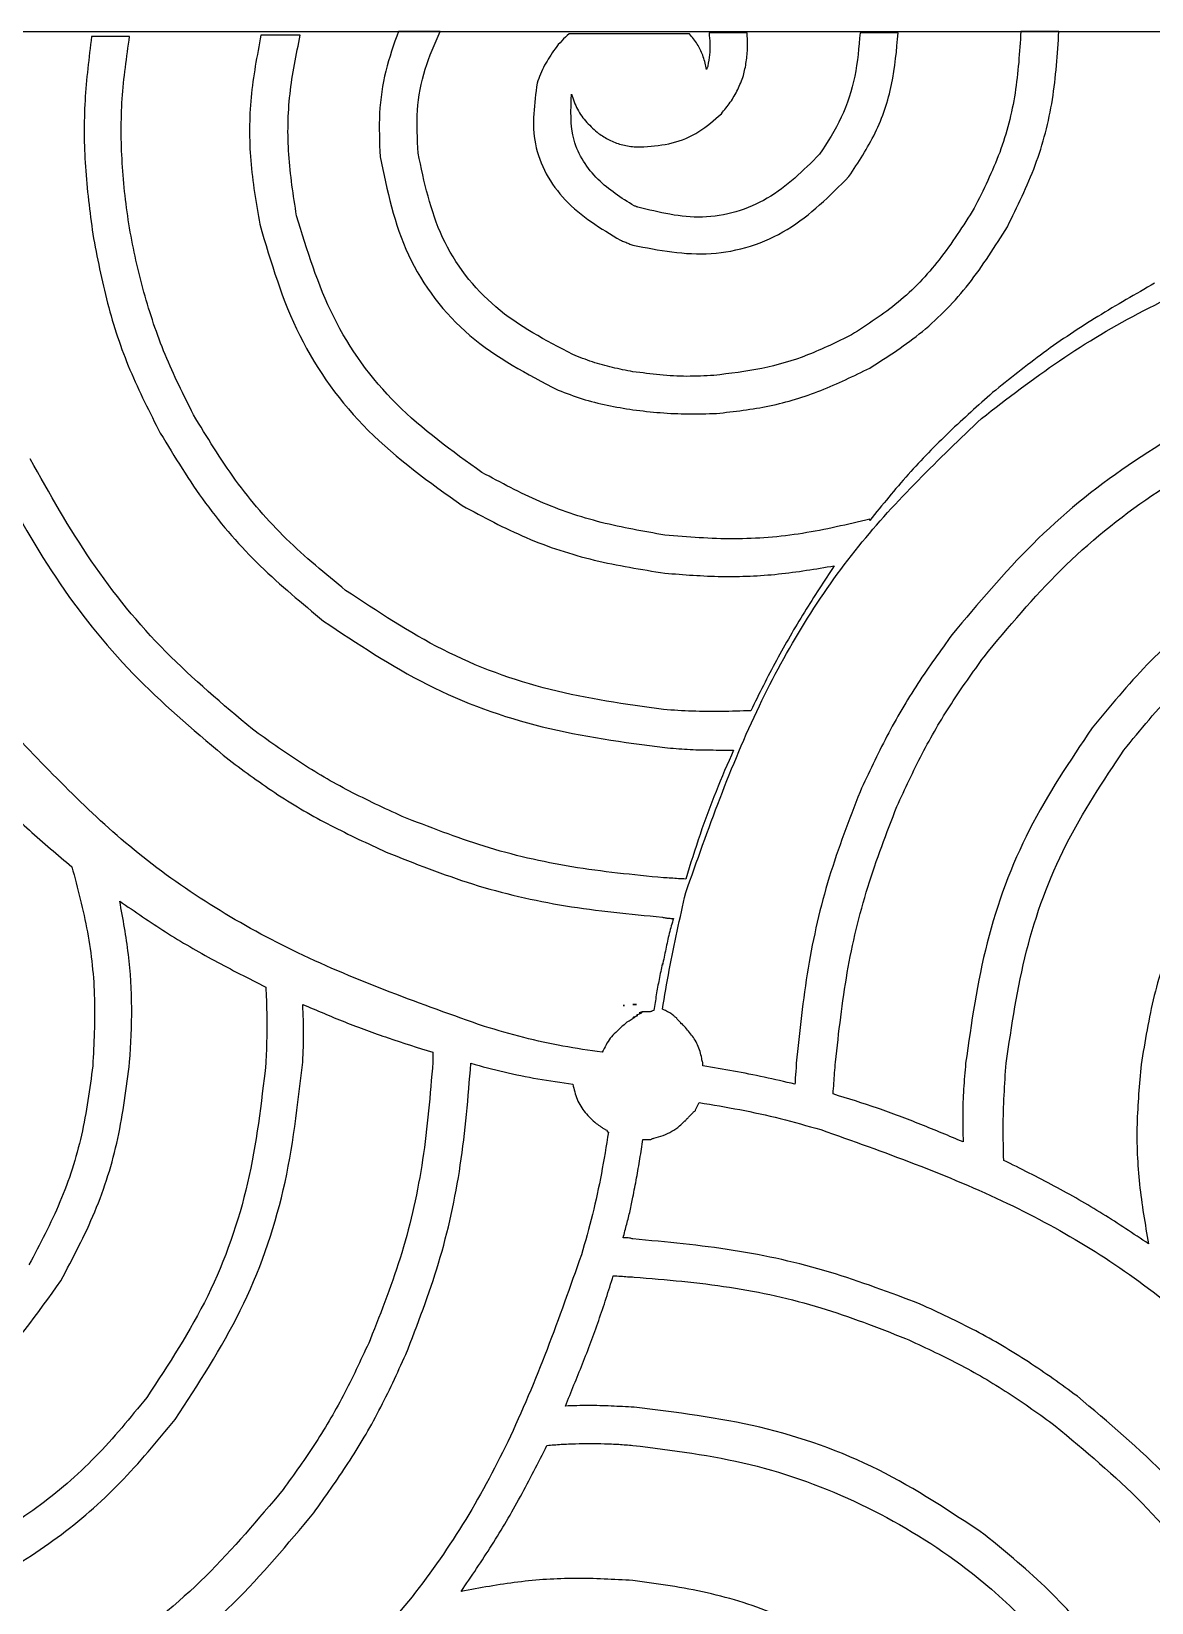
# Model space of a CAD drawing. Extents: x 0 to 371, y 0 to 260.
# Drawn here: x 301.25 to 325.4, y 226.11 to 259.95 of the extents above; entities that cross this region are included whole.
import ezdxf

# ---------------------------------------------------------------- set-up
doc = ezdxf.new("R2010")
doc.units = 0
doc.layers.add('Layer_1', color=7, linetype='CONTINUOUS')

msp = doc.modelspace()

# ---------------------------------------------------------------- linework, layer by layer
at = {"layer": 'Layer_1', "color": 7}
for points in [[(0.02646, 259.95312), (370.443122, 259.95312), (370.443122, 0.661457), (0.02646, 0.661457)], [(307.101659, 238.99802)], [(314.007708, 238.971665), (314.03406, 238.971665), (314.007708, 238.971665)], [(314.219057, 238.99802), (314.298644, 238.99802), (314.219057, 238.99802)], [(314.242314, 238.709666)], [(314.391671, 238.825421)], [(310.726769, 237.72833)], [(313.795829, 233.150832)], [(313.293015, 229.539166)]]:
    msp.add_lwpolyline(points, close=True, dxfattribs=at)
for points in [[(310.06531, 259.95333), (309.165621, 259.95333), (309.165621, 259.95333)], [(315.462916, 259.873748), (315.436034, 259.900103), (314.272291, 259.900103), (312.843435, 259.900103)], [(316.679894, 259.926458), (315.859791, 259.926458), (315.859791, 259.926458)], [(319.933951, 259.926458), (319.113848, 259.926458)], [(323.400416, 259.95333), (322.579784, 259.95333)], [(303.37114, 259.847393), (302.551038, 259.847393)], [(307.048954, 259.873748), (306.202499, 259.873748)], [(314.245409, 257.466143), (314.457288, 257.466143)], [(319.325727, 249.422707), (319.325727, 249.449062)], [(314.854163, 239.844997), (314.854163, 239.871352)], [(314.298644, 238.759792), (314.324996, 238.759792)], [(314.351349, 238.813019), (314.377701, 238.813019), (314.377701, 238.813019)], [(314.377701, 238.813019), (314.404583, 238.813019)], [(314.589579, 238.839374), (314.563227, 238.839374), (314.536874, 238.839374), (314.48364, 238.839374), (314.457288, 238.839374)], [(315.251038, 238.601145), (315.171451, 238.680727)], [(313.980826, 238.52208), (313.848534, 238.389789)], [(309.906666, 237.966042), (309.906666, 237.754685)], [(315.727499, 237.675104), (315.727499, 237.72833)], [(315.436034, 236.590415), (315.515621, 236.669997)], [(315.568326, 236.722707), (315.647913, 236.881354), (315.647913, 236.881354)], [(315.224685, 236.378542), (315.251038, 236.405414), (315.330624, 236.484479)], [(314.430935, 236.087604), (314.589579, 236.087604)]]:
    msp.add_lwpolyline(points, dxfattribs=at)
for points, knots in [([(309.165621, 259.95333), (309.064818, 259.67185), (308.860979, 259.102656), (308.73146, 258.186808), (308.756204, 257.567965), (308.768746, 257.25427)], [0, 0, 0, 0, 0.895389, 1.810613, 2.751475, 2.751475, 2.751475, 2.751475]), ([(309.588849, 257.333852), (309.572658, 257.640846), (309.54063, 258.248119), (309.706894, 259.143103), (309.946915, 259.685688), (310.06531, 259.95333)], [0, 0, 0, 0, 0.920263, 1.820399, 2.696632, 2.696632, 2.696632, 2.696632]), ([(312.843435, 259.900103), (312.790087, 259.851893), (312.681162, 259.753456), (312.538335, 259.584807), (312.459304, 259.459353), (312.420208, 259.397292)], [0, 0, 0, 0, 0.215587, 0.440186, 0.660069, 0.660069, 0.660069, 0.660069]), ([(315.859791, 259.926458), (315.866769, 259.847201), (315.880709, 259.688858), (315.875355, 259.44873), (315.847111, 259.291399), (315.832909, 259.21229)], [0, 0, 0, 0, 0.238646, 0.476776, 0.717609, 0.717609, 0.717609, 0.717609]), ([(316.600307, 259.000417), (316.6233, 259.099607), (316.669782, 259.300124), (316.695661, 259.61165), (316.685177, 259.820982), (316.679894, 259.926458)], [0, 0, 0, 0, 0.305202, 0.616976, 0.933617, 0.933617, 0.933617, 0.933617]), ([(319.113848, 259.926458), (319.087703, 259.612144), (319.035782, 258.987968), (318.745654, 258.0874), (318.408778, 257.566742), (318.241041, 257.307497)], [0, 0, 0, 0, 0.944667, 1.875948, 2.799505, 2.799505, 2.799505, 2.799505]), ([(318.875618, 256.83104), (319.076805, 257.136145), (319.480892, 257.748951), (319.841129, 258.811792), (319.902826, 259.552686), (319.933951, 259.926458)], [0, 0, 0, 0, 1.093508, 2.196321, 3.319114, 3.319114, 3.319114, 3.319114]), ([(322.579784, 259.95333), (322.551907, 259.508812), (322.496497, 258.625286), (322.166346, 257.328709), (321.772212, 256.539003), (321.574685, 256.143227)], [0, 0, 0, 0, 1.334722, 2.652903, 3.977261, 3.977261, 3.977261, 3.977261]), ([(322.288848, 255.746352), (322.504193, 256.181958), (322.93586, 257.055149), (323.306008, 258.484794), (323.368862, 259.462494), (323.400416, 259.95333)], [0, 0, 0, 0, 1.455243, 2.917092, 4.390865, 4.390865, 4.390865, 4.390865]), ([(302.551038, 259.847393), (302.4946, 259.387959), (302.380099, 258.455868), (302.388456, 257.025423), (302.513945, 256.070503), (302.57739, 255.587705)], [0, 0, 0, 0, 1.387802, 2.815538, 4.275561, 4.275561, 4.275561, 4.275561]), ([(304.747291, 251.69802), (304.533571, 252.125354), (304.108157, 252.975971), (303.658321, 254.330246), (303.346155, 255.712485), (303.188678, 257.108566), (303.177632, 258.495177), (303.307046, 259.39951), (303.37114, 259.847393)], [0, 0, 0, 0, 1.431813, 2.850058, 4.268055, 5.676356, 7.058019, 8.413754, 8.413754, 8.413754, 8.413754]), ([(306.202499, 259.873748), (306.11764, 259.429317), (305.947498, 258.538239), (305.94445, 257.159893), (306.098093, 256.255435), (306.175618, 255.799062)], [0, 0, 0, 0, 1.355424, 2.717607, 4.104988, 4.104988, 4.104988, 4.104988]), ([(306.969368, 255.98458), (306.900591, 256.423189), (306.764485, 257.291177), (306.78816, 258.606992), (306.962392, 259.453289), (307.048954, 259.873748)], [0, 0, 0, 0, 1.330511, 2.63302, 3.919077, 3.919077, 3.919077, 3.919077]), ([(315.806557, 259.132708), (315.78593, 259.225083), (315.745688, 259.405305), (315.631161, 259.659192), (315.519229, 259.801934), (315.462916, 259.873748)], [0, 0, 0, 0, 0.283586, 0.553273, 0.826327, 0.826327, 0.826327, 0.826327]), ([(312.420208, 259.397292), (312.384618, 259.340057), (312.311688, 259.222774), (312.221143, 259.037269), (312.177143, 258.905978), (312.155624, 258.84177)], [0, 0, 0, 0, 0.202151, 0.414237, 0.617239, 0.617239, 0.617239, 0.617239]), ([(315.832909, 259.21229), (315.831171, 259.203257), (315.827563, 259.184512), (315.811903, 259.160486), (315.808295, 259.141742), (315.806557, 259.132708)], [0, 0, 0, 0, 0.027378, 0.056811, 0.084189, 0.084189, 0.084189, 0.084189]), ([(316.124374, 258.180312), (316.191285, 258.26125), (316.325019, 258.423019), (316.486744, 258.6992), (316.562029, 258.898887), (316.600307, 259.000417)], [0, 0, 0, 0, 0.314751, 0.629087, 0.954224, 0.954224, 0.954224, 0.954224]), ([(312.155624, 258.84177), (312.094336, 258.398627), (311.969484, 257.495897), (312.707381, 256.199624), (313.527489, 255.710219), (313.954474, 255.455413)], [0, 0, 0, 0, 1.313624, 2.675997, 4.15572, 4.15572, 4.15572, 4.15572]), ([(314.245409, 256.195937), (313.971357, 256.367169), (313.417458, 256.713254), (312.847059, 257.591135), (312.879726, 258.264973), (312.89614, 258.603542)], [0, 0, 0, 0, 0.966041, 1.952506, 2.948682, 2.948682, 2.948682, 2.948682]), ([(312.89614, 258.603542), (312.932972, 258.492406), (313.006674, 258.27002), (313.218324, 257.986395), (313.392177, 257.833189), (313.478541, 257.757082)], [0, 0, 0, 0, 0.349372, 0.699101, 1.044335, 1.044335, 1.044335, 1.044335]), ([(314.457288, 257.466143), (314.662097, 257.483955), (315.074566, 257.519826), (315.657975, 257.766969), (315.969218, 258.042806), (316.124374, 258.180312)], [0, 0, 0, 0, 0.614531, 1.237619, 1.856988, 1.856988, 1.856988, 1.856988]), ([(313.478541, 257.757082), (313.552995, 257.70754), (313.704147, 257.606964), (313.965317, 257.507076), (314.150942, 257.479949), (314.245409, 257.466143)], [0, 0, 0, 0, 0.26779, 0.543657, 0.829542, 0.829542, 0.829542, 0.829542]), ([(308.768746, 257.25427), (308.920034, 256.529719), (309.221156, 255.087581), (310.624968, 253.262088), (311.939554, 252.575065), (312.605204, 252.227187)], [0, 0, 0, 0, 2.201612, 4.382062, 6.618671, 6.618671, 6.618671, 6.618671]), ([(312.922493, 252.994582), (312.341643, 253.296452), (311.1993, 253.890132), (309.980966, 255.467336), (309.719782, 256.710598), (309.588849, 257.333852)], [0, 0, 0, 0, 1.9493, 3.833639, 5.727839, 5.727839, 5.727839, 5.727839]), ([(318.241041, 257.307497), (317.890103, 256.958148), (317.192272, 256.263477), (315.724459, 255.822561), (314.786332, 256.055186), (314.324996, 256.169582)], [0, 0, 0, 0, 1.472461, 2.927952, 4.336262, 4.336262, 4.336262, 4.336262]), ([(314.219057, 255.349477), (314.779121, 255.241424), (315.908953, 255.023447), (317.639383, 255.579392), (318.46106, 256.411314), (318.875618, 256.83104)], [0, 0, 0, 0, 1.693138, 3.415614, 5.169561, 5.169561, 5.169561, 5.169561]), ([(314.324996, 256.169582), (314.315962, 256.171321), (314.297216, 256.174929), (314.273189, 256.19059), (314.254443, 256.194198), (314.245409, 256.195937)], [0, 0, 0, 0, 0.027379, 0.056815, 0.084195, 0.084195, 0.084195, 0.084195]), ([(310.964999, 250.454685), (310.322596, 250.913762), (309.05059, 251.822769), (307.649743, 253.756707), (307.196503, 255.24083), (306.969368, 255.98458)], [0, 0, 0, 0, 2.359224, 4.671442, 6.99421, 6.99421, 6.99421, 6.99421]), ([(321.574685, 256.143227), (321.334449, 255.766101), (320.865514, 255.02996), (319.976972, 254.089124), (319.273342, 253.638454), (318.928852, 253.417812)], [0, 0, 0, 0, 1.340314, 2.616258, 3.840153, 3.840153, 3.840153, 3.840153]), ([(302.57739, 255.587705), (302.672503, 255.089302), (302.862264, 254.094922), (303.344271, 252.650205), (303.80322, 251.750706), (304.032599, 251.301145)], [0, 0, 0, 0, 1.521336, 3.035266, 4.547924, 4.547924, 4.547924, 4.547924]), ([(306.175618, 255.799062), (306.417687, 254.981944), (306.900026, 253.35378), (308.440042, 251.237105), (309.834755, 250.243373), (310.541243, 249.74)], [0, 0, 0, 0, 2.544261, 5.069616, 7.661989, 7.661989, 7.661989, 7.661989]), ([(319.325727, 252.703644), (319.714071, 252.952433), (320.504595, 253.458876), (321.508529, 254.502109), (322.025445, 255.326347), (322.288848, 255.746352)], [0, 0, 0, 0, 1.380368, 2.809915, 4.295235, 4.295235, 4.295235, 4.295235]), ([(313.954474, 255.455413), (313.983346, 255.444612), (314.043485, 255.422112), (314.130046, 255.382778), (314.190185, 255.360279), (314.219057, 255.349477)], [0, 0, 0, 0, 0.092457, 0.192584, 0.28504, 0.28504, 0.28504, 0.28504]), ([(321.733329, 251.618955), (322.28609, 252.044512), (323.396011, 252.899012), (325.216962, 253.979664), (326.508082, 254.556579), (327.157288, 254.846665)], [0, 0, 0, 0, 2.091606, 4.199858, 6.332059, 6.332059, 6.332059, 6.332059]), ([(325.463848, 254.529372), (325.053642, 254.294984), (324.236288, 253.827956), (323.061121, 253.052077), (322.333671, 252.466144), (321.97156, 252.174477)], [0, 0, 0, 0, 1.417278, 2.823986, 4.218266, 4.218266, 4.218266, 4.218266]), ([(318.928852, 253.417812), (318.617847, 253.264665), (317.999092, 252.959976), (316.997998, 252.664444), (316.311208, 252.585014), (315.965201, 252.544997)], [0, 0, 0, 0, 1.038858, 2.066845, 3.110595, 3.110595, 3.110595, 3.110595]), ([(314.219057, 252.624062), (314.071355, 252.65225), (313.777433, 252.708345), (313.341649, 252.82627), (313.062955, 252.938179), (312.922493, 252.994582)], [0, 0, 0, 0, 0.451086, 0.897645, 1.351408, 1.351408, 1.351408, 1.351408]), ([(315.965201, 252.544997), (315.771202, 252.534193), (315.383039, 252.512575), (314.799338, 252.550802), (314.412819, 252.599599), (314.219057, 252.624062)], [0, 0, 0, 0, 0.582422, 1.165344, 1.751305, 1.751305, 1.751305, 1.751305]), ([(316.018435, 251.724375), (316.402302, 251.768131), (317.16847, 251.855465), (318.283942, 252.192875), (318.977489, 252.532909), (319.325727, 252.703644)], [0, 0, 0, 0, 1.157468, 2.310219, 3.472746, 3.472746, 3.472746, 3.472746]), ([(312.605204, 252.227187), (312.776853, 252.161693), (313.122844, 252.029676), (313.664963, 251.89397), (314.03405, 251.834011), (314.219057, 251.803957)], [0, 0, 0, 0, 0.550775, 1.1102, 1.672438, 1.672438, 1.672438, 1.672438]), ([(321.97156, 252.174477), (321.657263, 251.895231), (321.025871, 251.334254), (320.133872, 250.421194), (319.596329, 249.757043), (319.325727, 249.422707)], [0, 0, 0, 0, 1.261157, 2.533544, 3.823379, 3.823379, 3.823379, 3.823379]), ([(314.219057, 251.803957), (314.415494, 251.780978), (314.811402, 251.734667), (315.41263, 251.708593), (315.81591, 251.719099), (316.018435, 251.724375)], [0, 0, 0, 0, 0.593205, 1.195574, 1.803254, 1.803254, 1.803254, 1.803254]), ([(327.209993, 251.988958), (326.422451, 251.549979), (324.859146, 250.678585), (322.787313, 248.980351), (321.657707, 247.630463), (321.098223, 246.961875)], [0, 0, 0, 0, 2.70185, 5.363292, 7.975068, 7.975068, 7.975068, 7.975068]), ([(308.027701, 247.914788), (307.58998, 248.27266), (306.720969, 248.983146), (305.616212, 250.264117), (305.037424, 251.219239), (304.747291, 251.69802)], [0, 0, 0, 0, 1.694145, 3.363397, 5.0412, 5.0412, 5.0412, 5.0412]), ([(315.356977, 241.405625), (315.839015, 242.766165), (316.772167, 245.399961), (318.907623, 248.91915), (320.809875, 250.736646), (321.733329, 251.618955)], [0, 0, 0, 0, 4.325923, 8.374321, 12.193813, 12.193813, 12.193813, 12.193813]), ([(304.032599, 251.301145), (304.343937, 250.788587), (304.9655, 249.765305), (306.15905, 248.403072), (307.085739, 247.638055), (307.551769, 247.25333)], [0, 0, 0, 0, 1.796895, 3.587358, 5.398688, 5.398688, 5.398688, 5.398688]), ([(321.786034, 246.485935), (322.318542, 247.126099), (323.392392, 248.417049), (325.374129, 250.024816), (326.859548, 250.856411), (327.606868, 251.27479)], [0, 0, 0, 0, 2.494016, 5.029417, 7.596492, 7.596492, 7.596492, 7.596492]), ([(306.016974, 244.92479), (305.377485, 245.461915), (304.09109, 246.542394), (302.47757, 248.517818), (301.646301, 249.999997), (301.228121, 250.745623)], [0, 0, 0, 0, 2.501839, 5.032693, 7.594724, 7.594724, 7.594724, 7.594724]), ([(314.906868, 249.105413), (314.448097, 249.185041), (313.528641, 249.344627), (312.195879, 249.79132), (311.37453, 250.233974), (310.964999, 250.454685)], [0, 0, 0, 0, 1.395895, 2.797616, 4.191557, 4.191557, 4.191557, 4.191557]), ([(300.487076, 250.375103), (300.926056, 249.587562), (301.79745, 248.024256), (303.495683, 245.952422), (304.845572, 244.822816), (305.514159, 244.263332)], [0, 0, 0, 0, 2.701851, 5.363294, 7.97507, 7.97507, 7.97507, 7.97507]), ([(310.541243, 249.74), (310.994407, 249.496439), (311.90167, 249.008814), (313.379487, 248.528292), (314.397568, 248.365986), (314.906868, 248.284792)], [0, 0, 0, 0, 1.541296, 3.085767, 4.63181, 4.63181, 4.63181, 4.63181]), ([(319.325727, 249.449062), (318.844308, 249.334537), (317.880769, 249.105322), (316.391255, 248.983299), (315.40203, 249.064678), (314.906868, 249.105413)], [0, 0, 0, 0, 1.48341, 2.968977, 4.457854, 4.457854, 4.457854, 4.457854]), ([(324.80239, 244.475205), (325.15986, 244.913735), (325.869569, 245.78438), (327.157308, 246.877243), (328.494472, 247.744478), (329.860474, 248.389938), (331.210348, 248.852687), (332.141845, 249.038741), (332.607598, 249.131769)], [0, 0, 0, 0, 1.694235, 3.363681, 5.041599, 6.462657, 7.886231, 9.309833, 9.309833, 9.309833, 9.309833]), ([(314.906868, 248.284792), (315.3142, 248.253088), (316.12859, 248.189702), (317.354154, 248.242407), (318.157594, 248.376882), (318.558329, 248.443955)], [0, 0, 0, 0, 1.225045, 2.449263, 3.667495, 3.667495, 3.667495, 3.667495]), ([(318.558329, 248.443955), (318.340996, 248.113348), (317.903819, 247.448312), (317.29902, 246.40812), (316.939902, 245.685683), (316.758951, 245.321665)], [0, 0, 0, 0, 1.186836, 2.387386, 3.606693, 3.606693, 3.606693, 3.606693]), ([(328.162916, 248.47031), (327.650319, 248.158966), (326.62694, 247.537378), (325.264463, 246.343909), (324.499344, 245.417181), (324.114579, 244.951145)], [0, 0, 0, 0, 1.797008, 3.587659, 5.399077, 5.399077, 5.399077, 5.399077]), ([(314.880515, 245.34802), (314.058964, 245.462148), (312.421854, 245.689571), (310.0789, 246.551571), (308.710174, 247.46122), (308.027701, 247.914788)], [0, 0, 0, 0, 2.484475, 4.950831, 7.403597, 7.403597, 7.403597, 7.403597]), ([(307.551769, 247.25333), (308.280206, 246.76788), (309.742624, 245.793286), (312.25927, 244.877292), (314.019955, 244.644952), (314.906868, 244.527915)], [0, 0, 0, 0, 2.619891, 5.259719, 7.939247, 7.939247, 7.939247, 7.939247]), ([(321.098223, 246.961875), (320.846655, 246.614241), (320.337437, 245.910569), (319.672552, 244.777343), (319.300567, 243.977168), (319.113848, 243.575519)], [0, 0, 0, 0, 1.286898, 2.604908, 3.933251, 3.933251, 3.933251, 3.933251]), ([(319.907598, 243.257709), (320.083488, 243.639644), (320.433406, 244.399475), (321.062521, 245.479973), (321.54574, 246.151833), (321.786034, 246.485935)], [0, 0, 0, 0, 1.261043, 2.508743, 3.742939, 3.742939, 3.742939, 3.742939]), ([(316.758951, 245.321665), (316.54766, 245.314682), (316.127106, 245.300782), (315.500147, 245.305242), (315.085872, 245.333843), (314.880515, 245.34802)], [0, 0, 0, 0, 0.634212, 1.262339, 1.879756, 1.879756, 1.879756, 1.879756]), ([(311.017704, 238.52208), (309.657204, 239.004111), (307.023515, 239.937239), (303.504541, 242.07277), (301.68716, 243.974986), (300.804894, 244.898435)], [0, 0, 0, 0, 4.325799, 8.373984, 12.193381, 12.193381, 12.193381, 12.193381]), ([(309.245208, 243.046352), (308.863271, 243.222242), (308.103439, 243.572161), (307.022938, 244.201276), (306.351076, 244.684495), (306.016974, 244.92479)], [0, 0, 0, 0, 1.261045, 2.508749, 3.742947, 3.742947, 3.742947, 3.742947]), ([(324.114579, 244.951145), (323.635854, 244.237689), (322.672678, 242.802243), (321.76064, 240.331264), (321.513537, 238.599832), (321.389159, 237.72833)], [0, 0, 0, 0, 2.571407, 5.173575, 7.810764, 7.810764, 7.810764, 7.810764]), ([(299.587916, 244.448334), (299.842427, 244.153168), (300.354623, 243.559155), (301.206745, 242.730629), (301.81871, 242.219721), (302.12781, 241.961664)], [0, 0, 0, 0, 1.168836, 2.352251, 3.560031, 3.560031, 3.560031, 3.560031]), ([(314.906868, 244.527915), (315.068162, 244.513673), (315.394276, 244.484878), (315.889024, 244.475598), (316.221691, 244.475337), (316.388958, 244.475205)], [0, 0, 0, 0, 0.485625, 0.981864, 1.483706, 1.483706, 1.483706, 1.483706]), ([(316.388958, 244.475205), (316.259725, 244.179451), (315.998625, 243.581914), (315.654954, 242.654272), (315.457022, 242.018457), (315.356977, 241.69708)], [0, 0, 0, 0, 0.968143, 1.956017, 2.965688, 2.965688, 2.965688, 2.965688]), ([(322.262496, 237.72833), (322.381887, 238.540375), (322.619274, 240.15497), (323.461167, 242.464259), (324.357116, 243.807589), (324.80239, 244.475205)], [0, 0, 0, 0, 2.45932, 4.889889, 7.291337, 7.291337, 7.291337, 7.291337]), ([(305.514159, 244.263332), (305.861084, 244.006722), (306.560692, 243.489244), (307.699829, 242.832529), (308.49956, 242.463976), (308.901038, 242.278957)], [0, 0, 0, 0, 1.293786, 2.609047, 3.934959, 3.934959, 3.934959, 3.934959]), ([(319.113848, 243.575519), (318.878276, 242.96729), (318.400565, 241.733882), (317.951151, 239.765846), (317.809867, 238.413864), (317.738227, 237.72833)], [0, 0, 0, 0, 1.954953, 3.964391, 6.031376, 6.031376, 6.031376, 6.031376]), ([(314.880515, 241.723435), (314.219132, 241.788083), (312.913366, 241.915717), (311.016617, 242.353216), (309.82933, 242.81779), (309.245208, 243.046352)], [0, 0, 0, 0, 1.992575, 3.933927, 5.81399, 5.81399, 5.81399, 5.81399]), ([(318.584682, 237.754685), (318.656395, 238.398764), (318.798098, 239.671439), (319.236803, 241.521307), (319.686193, 242.684585), (319.907598, 243.257709)], [0, 0, 0, 0, 1.943253, 3.839796, 5.681605, 5.681605, 5.681605, 5.681605]), ([(302.12781, 241.961664), (302.251226, 241.495831), (302.498411, 240.562828), (302.65152, 239.118135), (302.602057, 238.155271), (302.57739, 237.675104)], [0, 0, 0, 0, 1.444482, 2.893114, 4.334162, 4.334162, 4.334162, 4.334162]), ([(308.901038, 242.278957), (309.516031, 242.034287), (310.768546, 241.535985), (312.774012, 241.074721), (314.155433, 240.943055), (314.854163, 240.876459)], [0, 0, 0, 0, 1.983662, 4.039989, 6.144626, 6.144626, 6.144626, 6.144626]), ([(326.628121, 241.961664), (326.38477, 241.519651), (325.898743, 240.63685), (325.415539, 239.194595), (325.253894, 238.199821), (325.172913, 237.701459)], [0, 0, 0, 0, 1.51166, 3.019138, 4.532546, 4.532546, 4.532546, 4.532546]), ([(315.356977, 241.69708), (315.304002, 241.698711), (315.197917, 241.701977), (315.039575, 241.718538), (314.93349, 241.721804), (314.880515, 241.723435)], [0, 0, 0, 0, 0.158952, 0.31831, 0.477262, 0.477262, 0.477262, 0.477262]), ([(314.854163, 238.892084), (314.901682, 239.174316), (314.996645, 239.738323), (315.171006, 240.5751), (315.295206, 241.129766), (315.356977, 241.405625)], [0, 0, 0, 0, 0.858539, 1.715687, 2.563775, 2.563775, 2.563775, 2.563775]), ([(303.37114, 237.754685), (303.394189, 238.142252), (303.440196, 238.915879), (303.365883, 240.078562), (303.228503, 240.839859), (303.159791, 241.220624)], [0, 0, 0, 0, 1.164036, 2.323554, 3.483781, 3.483781, 3.483781, 3.483781]), ([(303.159791, 241.220624), (303.485918, 240.995542), (304.146325, 240.539751), (305.201484, 239.927031), (305.935953, 239.556293), (306.307909, 239.36854)], [0, 0, 0, 0, 1.188435, 2.406584, 3.656469, 3.656469, 3.656469, 3.656469]), ([(314.854163, 240.876459), (314.880471, 240.869352), (314.932495, 240.855297), (315.012931, 240.85025), (315.06594, 240.850152), (315.092394, 240.850103)], [0, 0, 0, 0, 0.08155, 0.161267, 0.240676, 0.240676, 0.240676, 0.240676]), ([(315.092394, 240.850103), (315.06035, 240.742097), (314.995591, 240.523817), (314.928283, 240.185741), (314.879007, 239.959209), (314.854163, 239.844997)], [0, 0, 0, 0, 0.337793, 0.682675, 1.033367, 1.033367, 1.033367, 1.033367]), ([(314.854163, 239.871352), (314.829553, 239.759125), (314.780905, 239.537276), (314.721653, 239.201479), (314.686743, 238.97817), (314.669166, 238.865728)], [0, 0, 0, 0, 0.344647, 0.681296, 1.022721, 1.022721, 1.022721, 1.022721]), ([(306.307909, 239.36854), (306.314973, 239.185668), (306.32902, 238.821991), (306.32902, 238.274879), (306.314973, 237.911203), (306.307909, 237.72833)], [0, 0, 0, 0, 0.548995, 1.091782, 1.640777, 1.640777, 1.640777, 1.640777]), ([(307.101659, 238.99802), (307.403791, 238.869077), (308.010844, 238.610001), (308.946673, 238.264808), (309.584948, 238.066166), (309.906666, 237.966042)], [0, 0, 0, 0, 0.985402, 1.9799, 2.990608, 2.990608, 2.990608, 2.990608]), ([(307.101659, 237.754685), (307.108718, 237.889531), (307.123033, 238.162994), (307.122681, 238.577942), (307.108701, 238.857296), (307.101659, 238.99802)], [0, 0, 0, 0, 0.405045, 0.821419, 1.244087, 1.244087, 1.244087, 1.244087]), ([(314.324996, 238.759792), (314.317932, 238.758422), (314.304517, 238.755821), (314.293112, 238.736855), (314.271507, 238.736659), (314.261315, 238.72207), (314.251271, 238.714034), (314.228593, 238.703379), (314.201362, 238.676044), (314.157023, 238.650192), (314.110165, 238.627404), (314.065699, 238.596175), (314.028391, 238.553121), (313.996755, 238.532475), (313.980826, 238.52208)], [0, 0, 0, 0, 0.020704, 0.039317, 0.060021, 0.077548, 0.08965, 0.098499, 0.15233, 0.203157, 0.251919, 0.308701, 0.364693, 0.421475, 0.421475, 0.421475, 0.421475]), ([(314.242314, 238.709666), (314.245735, 238.71228), (314.252536, 238.717476), (314.261326, 238.724124), (314.280624, 238.737304), (314.250469, 238.733208), (314.238711, 238.725891), (314.208559, 238.704944), (314.22861, 238.707354), (314.235867, 238.707615), (314.240275, 238.709018), (314.242314, 238.709666)], [0, 0, 0, 0, 0.012571, 0.02499, 0.038284, 0.057988, 0.073441, 0.100516, 0.110415, 0.117741, 0.124039, 0.124039, 0.124039, 0.124039]), ([(314.404583, 238.813019), (314.39381, 238.805724), (314.371457, 238.790587), (314.33177, 238.782223), (314.309416, 238.767087), (314.298644, 238.759792)], [0, 0, 0, 0, 0.038719, 0.080346, 0.119065, 0.119065, 0.119065, 0.119065]), ([(314.377701, 238.813019), (314.379645, 238.814905), (314.382947, 238.81811), (314.387262, 238.821765), (314.396651, 238.829097), (314.375038, 238.817958), (314.365098, 238.814703), (314.355782, 238.813562), (314.351349, 238.813019)], [0, 0, 0, 0, 0.007945, 0.013494, 0.018688, 0.034321, 0.048358, 0.061103, 0.061103, 0.061103, 0.061103]), ([(314.457288, 238.839374), (314.452248, 238.839142), (314.442816, 238.838708), (314.429754, 238.834794), (314.413985, 238.830905), (314.400422, 238.820117), (314.3865, 238.815214), (314.379593, 238.813491), (314.377701, 238.813019)], [0, 0, 0, 0, 0.015063, 0.028187, 0.040813, 0.063371, 0.078882, 0.084735, 0.084735, 0.084735, 0.084735]), ([(314.391671, 238.825421), (314.3943, 238.826205), (314.39987, 238.827864), (314.408548, 238.829256), (314.416481, 238.830029), (314.421906, 238.833784), (314.42642, 238.835567), (314.436368, 238.84278), (314.413318, 238.838153), (314.402648, 238.834483), (314.395441, 238.828533), (314.391671, 238.825421)], [0, 0, 0, 0, 0.008214, 0.017401, 0.026462, 0.031599, 0.036488, 0.042299, 0.058543, 0.071235, 0.085154, 0.085154, 0.085154, 0.085154]), ([(314.669166, 238.865728), (314.660132, 238.86399), (314.641386, 238.860381), (314.617359, 238.844721), (314.598613, 238.841112), (314.589579, 238.839374)], [0, 0, 0, 0, 0.027379, 0.056815, 0.084195, 0.084195, 0.084195, 0.084195]), ([(315.171451, 238.680727), (315.169647, 238.687872), (315.165803, 238.703093), (315.14074, 238.714496), (315.116855, 238.73424), (315.090798, 238.761641), (315.056005, 238.789479), (315.012273, 238.813219), (314.965673, 238.83907), (314.9149, 238.869841), (314.87608, 238.884057), (314.854163, 238.892084)], [0, 0, 0, 0, 0.021038, 0.044821, 0.076889, 0.115063, 0.157711, 0.21003, 0.263934, 0.317785, 0.387608, 0.387608, 0.387608, 0.387608]), ([(315.27739, 238.57479), (315.270467, 238.57604), (315.258511, 238.578199), (315.251948, 238.591842), (315.25126, 238.598869), (315.251038, 238.601145)], [0, 0, 0, 0, 0.019807, 0.034208, 0.041107, 0.041107, 0.041107, 0.041107]), ([(315.541974, 238.257497), (315.51537, 238.292888), (315.461441, 238.364631), (315.375205, 238.4723), (315.31059, 238.540003), (315.27739, 238.57479)], [0, 0, 0, 0, 0.132839, 0.26928, 0.413475, 0.413475, 0.413475, 0.413475]), ([(313.557599, 237.966042), (313.274809, 238.006745), (312.706012, 238.088613), (311.857537, 238.275134), (311.299017, 238.439362), (311.017704, 238.52208)], [0, 0, 0, 0, 0.856929, 1.723609, 2.603127, 2.603127, 2.603127, 2.603127]), ([(313.848534, 238.389789), (313.807705, 238.350859), (313.725075, 238.272074), (313.636328, 238.122417), (313.584053, 238.018587), (313.557599, 237.966042)], [0, 0, 0, 0, 0.168474, 0.340952, 0.517665, 0.517665, 0.517665, 0.517665]), ([(315.727499, 237.72833), (315.725565, 237.739505), (315.721287, 237.764212), (315.706803, 237.797862), (315.693956, 237.873703), (315.66941, 237.983766), (315.615633, 238.12636), (315.566627, 238.213606), (315.541974, 238.257497)], [0, 0, 0, 0, 0.033934, 0.075024, 0.108959, 0.264036, 0.413077, 0.563955, 0.563955, 0.563955, 0.563955]), ([(302.57739, 237.675104), (302.510472, 237.174521), (302.376657, 236.173522), (301.911463, 234.723768), (301.438101, 233.833526), (301.201769, 233.38906)], [0, 0, 0, 0, 1.513325, 3.026143, 4.534515, 4.534515, 4.534515, 4.534515]), ([(301.88958, 233.044895), (302.148782, 233.532994), (302.667184, 234.509188), (303.166018, 236.104191), (303.302653, 237.203607), (303.37114, 237.754685)], [0, 0, 0, 0, 1.655746, 3.311481, 4.975488, 4.975488, 4.975488, 4.975488]), ([(306.307909, 237.72833), (306.208104, 236.863563), (306.009624, 235.14383), (305.150188, 232.677825), (304.209613, 231.24447), (303.741663, 230.531354)], [0, 0, 0, 0, 2.60739, 5.185224, 7.737562, 7.737562, 7.737562, 7.737562]), ([(304.350416, 230.055413), (304.851521, 230.820776), (305.856943, 232.356409), (306.788409, 234.991223), (306.996858, 236.830139), (307.101659, 237.754685)], [0, 0, 0, 0, 2.738091, 5.493735, 8.280045, 8.280045, 8.280045, 8.280045]), ([(309.906666, 237.754685), (309.84916, 237.051834), (309.735822, 235.666603), (309.292229, 233.651265), (308.799555, 232.394351), (308.556868, 231.775205)], [0, 0, 0, 0, 2.114459, 4.167331, 6.160257, 6.160257, 6.160257, 6.160257]), ([(309.324265, 231.457396), (309.575895, 232.107504), (310.087637, 233.429633), (310.549413, 235.54247), (310.667216, 236.994356), (310.726769, 237.72833)], [0, 0, 0, 0, 2.089227, 4.248874, 6.456839, 6.456839, 6.456839, 6.456839]), ([(310.726769, 237.72833), (310.964795, 237.662936), (311.441536, 237.531959), (312.176001, 237.388019), (312.671676, 237.315117), (312.922493, 237.278229)], [0, 0, 0, 0, 0.740324, 1.482794, 2.24333, 2.24333, 2.24333, 2.24333]), ([(317.711874, 237.278229), (317.491638, 237.329329), (317.052361, 237.431254), (316.390629, 237.563685), (315.948188, 237.638024), (315.727499, 237.675104)], [0, 0, 0, 0, 0.678238, 1.352795, 2.024117, 2.024117, 2.024117, 2.024117]), ([(317.738227, 237.72833), (317.736661, 237.677626), (317.733584, 237.578024), (317.716517, 237.428535), (317.713441, 237.328932), (317.711874, 237.278229)], [0, 0, 0, 0, 0.152124, 0.298834, 0.450958, 0.450958, 0.450958, 0.450958]), ([(318.531977, 237.068422), (318.539078, 237.145267), (318.55309, 237.296891), (318.563467, 237.526168), (318.577545, 237.677815), (318.584682, 237.754685)], [0, 0, 0, 0, 0.231486, 0.456754, 0.688326, 0.688326, 0.688326, 0.688326]), ([(321.389159, 237.72833), (321.373339, 237.542898), (321.341569, 237.170514), (321.320348, 236.605315), (321.331049, 236.22631), (321.336454, 236.034894)], [0, 0, 0, 0, 0.558295, 1.121167, 1.695522, 1.695522, 1.695522, 1.695522]), ([(322.209791, 235.638019), (322.204393, 235.873534), (322.193685, 236.34072), (322.214936, 237.038072), (322.246679, 237.49878), (322.262496, 237.72833)], [0, 0, 0, 0, 0.706631, 1.40173, 2.091998, 2.091998, 2.091998, 2.091998]), ([(325.172913, 237.701459), (325.134138, 237.274031), (325.056294, 236.415924), (325.109515, 235.118024), (325.257509, 234.265298), (325.331557, 233.838645)], [0, 0, 0, 0, 1.28672, 2.583227, 3.881496, 3.881496, 3.881496, 3.881496]), ([(312.922493, 237.278229), (312.948429, 237.167761), (312.999762, 236.94912), (313.178134, 236.657313), (313.342685, 236.507161), (313.425307, 236.431769)], [0, 0, 0, 0, 0.338897, 0.670754, 1.005417, 1.005417, 1.005417, 1.005417]), ([(321.336454, 236.034894), (321.033627, 236.162024), (320.424704, 236.417657), (319.491371, 236.769212), (318.853188, 236.968245), (318.531977, 237.068422)], [0, 0, 0, 0, 0.985284, 1.981199, 2.990435, 2.990435, 2.990435, 2.990435]), ([(315.330624, 236.484479), (315.337731, 236.486392), (315.352922, 236.490482), (315.365045, 236.514561), (315.377352, 236.539662), (315.406257, 236.54262), (315.416799, 236.568753), (315.429018, 236.582514), (315.436034, 236.590415)], [0, 0, 0, 0, 0.021088, 0.045075, 0.07725, 0.098288, 0.122071, 0.15414, 0.15414, 0.15414, 0.15414]), ([(315.515621, 236.669997), (315.52362, 236.676939), (315.53755, 236.68903), (315.56269, 236.700323), (315.566526, 236.715557), (315.568326, 236.722707)], [0, 0, 0, 0, 0.032068, 0.055851, 0.076889, 0.076889, 0.076889, 0.076889]), ([(315.647913, 236.881354), (315.939411, 236.833594), (316.525019, 236.737646), (317.400273, 236.546771), (317.977151, 236.382251), (318.267393, 236.299477)], [0, 0, 0, 0, 0.886089, 1.780118, 2.685403, 2.685403, 2.685403, 2.685403]), ([(313.68989, 236.24625), (313.64232, 235.94853), (313.547375, 235.354318), (313.356038, 234.470278), (313.19086, 233.890961), (313.108019, 233.600417)], [0, 0, 0, 0, 0.904414, 1.805093, 2.711297, 2.711297, 2.711297, 2.711297]), ([(313.425307, 236.431769), (313.443263, 236.421144), (313.480129, 236.39933), (313.528809, 236.357677), (313.576663, 236.333101), (313.609283, 236.305557), (313.636288, 236.29232), (313.663896, 236.28227), (313.664159, 236.263514), (313.671045, 236.249873), (313.683003, 236.247574), (313.68989, 236.24625)], [0, 0, 0, 0, 0.062523, 0.128365, 0.190888, 0.223827, 0.253675, 0.286614, 0.293646, 0.308266, 0.32812, 0.32812, 0.32812, 0.32812]), ([(314.669166, 236.113959), (314.73731, 236.13313), (314.871016, 236.170746), (315.060831, 236.256562), (315.170128, 236.337927), (315.224685, 236.378542)], [0, 0, 0, 0, 0.212295, 0.416549, 0.62012, 0.62012, 0.62012, 0.62012]), ([(318.267393, 236.299477), (319.627894, 235.817446), (322.261583, 234.884318), (325.780557, 232.748787), (327.597938, 230.846571), (328.480204, 229.923122)], [0, 0, 0, 0, 4.325799, 8.373985, 12.193381, 12.193381, 12.193381, 12.193381]), ([(314.007708, 233.970937), (314.034075, 234.067894), (314.086684, 234.261344), (314.160601, 234.551763), (314.228068, 234.885462), (314.297133, 235.258405), (314.373434, 235.671995), (314.411708, 235.94863), (314.430935, 236.087604)], [0, 0, 0, 0, 0.301445, 0.601445, 0.898796, 1.322541, 1.73941, 2.160246, 2.160246, 2.160246, 2.160246]), ([(314.589579, 236.087604), (314.598613, 236.089342), (314.617359, 236.092951), (314.641386, 236.108612), (314.660132, 236.11222), (314.669166, 236.113959)], [0, 0, 0, 0, 0.02738, 0.056815, 0.084195, 0.084195, 0.084195, 0.084195]), ([(325.331557, 233.838645), (325.005321, 234.056623), (324.34493, 234.497868), (323.301516, 235.09742), (322.575592, 235.456882), (322.209791, 235.638019)], [0, 0, 0, 0, 1.176854, 2.382276, 3.606699, 3.606699, 3.606699, 3.606699]), ([(314.219057, 233.944582), (314.195087, 233.951654), (314.149695, 233.965047), (314.078251, 233.971061), (314.031845, 233.970979), (314.007708, 233.970937)], [0, 0, 0, 0, 0.074781, 0.141612, 0.214051, 0.214051, 0.214051, 0.214051]), ([(320.410413, 232.542084), (319.764725, 232.786454), (318.455072, 233.282111), (316.37223, 233.746743), (314.942281, 233.878131), (314.219057, 233.944582)], [0, 0, 0, 0, 2.069423, 4.19742, 6.375092, 6.375092, 6.375092, 6.375092]), ([(313.108019, 233.600417), (312.625987, 232.239917), (311.69286, 229.606228), (309.557331, 226.087252), (307.655116, 224.26987), (306.731666, 223.387604)], [0, 0, 0, 0, 4.325799, 8.373985, 12.193381, 12.193381, 12.193381, 12.193381]), ([(295.830515, 228.679271), (296.647633, 228.92134), (298.275798, 229.403679), (300.392474, 230.943695), (301.386207, 232.338407), (301.88958, 233.044895)], [0, 0, 0, 0, 2.544261, 5.069618, 7.661991, 7.661991, 7.661991, 7.661991]), ([(312.763849, 230.346352), (312.887516, 230.648983), (313.136805, 231.259027), (313.492252, 232.190438), (313.694098, 232.828997), (313.795829, 233.150832)], [0, 0, 0, 0, 0.98081, 1.97712, 2.98951, 2.98951, 2.98951, 2.98951]), ([(313.795829, 233.150832), (313.848446, 233.149256), (313.951831, 233.146159), (314.101205, 233.129865), (314.198682, 233.126223), (314.245409, 233.124477)], [0, 0, 0, 0, 0.157863, 0.310181, 0.450424, 0.450424, 0.450424, 0.450424]), ([(314.245409, 233.124477), (314.932936, 233.066884), (316.289276, 232.953266), (318.259438, 232.517087), (319.489045, 232.037279), (320.093124, 231.80156)], [0, 0, 0, 0, 2.068679, 4.08105, 6.024423, 6.024423, 6.024423, 6.024423]), ([(323.797291, 230.557709), (323.449615, 230.809282), (322.745828, 231.318532), (321.61239, 231.983349), (320.812104, 232.355359), (320.410413, 232.542084)], [0, 0, 0, 0, 1.287008, 2.605236, 3.9337, 3.9337, 3.9337, 3.9337]), ([(308.556868, 231.775205), (308.380978, 231.393269), (308.03106, 230.633439), (307.401945, 229.552941), (306.918727, 228.881081), (306.678432, 228.546979)], [0, 0, 0, 0, 1.261043, 2.508743, 3.742939, 3.742939, 3.742939, 3.742939]), ([(320.093124, 231.80156), (320.475019, 231.625676), (321.234738, 231.275783), (322.315023, 230.646599), (322.98677, 230.163411), (323.320829, 229.923122)], [0, 0, 0, 0, 1.260922, 2.508405, 3.74249, 3.74249, 3.74249, 3.74249]), ([(307.33989, 228.044167), (307.590946, 228.396425), (308.097235, 229.106801), (308.768867, 230.244959), (309.138165, 231.051139), (309.324265, 231.457396)], [0, 0, 0, 0, 1.297443, 2.616471, 3.956386, 3.956386, 3.956386, 3.956386]), ([(303.741663, 230.531354), (303.383744, 230.093589), (302.673131, 229.224448), (301.391998, 228.119503), (300.436736, 227.540596), (299.95791, 227.250417)], [0, 0, 0, 0, 1.694337, 3.363945, 5.041935, 5.041935, 5.041935, 5.041935]), ([(330.041352, 213.598021), (330.212771, 214.850936), (330.554007, 217.345045), (330.125914, 221.052889), (329.05342, 224.240229), (327.493831, 226.781628), (325.815585, 228.859867), (324.466878, 229.994435), (323.797291, 230.557709)], [0, 0, 0, 0, 3.7816, 7.527821, 11.082406, 13.779212, 16.436118, 19.055731, 19.055731, 19.055731, 19.055731]), ([(314.245409, 230.319997), (314.080174, 230.328667), (313.751813, 230.345896), (313.257702, 230.362659), (312.929117, 230.351809), (312.763849, 230.346352)], [0, 0, 0, 0, 0.496425, 0.986507, 1.482446, 1.482446, 1.482446, 1.482446]), ([(321.812916, 227.568227), (321.063195, 228.067877), (319.558094, 229.07095), (316.963486, 229.989596), (315.154374, 230.209506), (314.245409, 230.319997)], [0, 0, 0, 0, 2.695811, 5.411971, 8.154737, 8.154737, 8.154737, 8.154737]), ([(300.30208, 226.536249), (300.814676, 226.847593), (301.838056, 227.469181), (303.200533, 228.66265), (303.965651, 229.589378), (304.350416, 230.055413)], [0, 0, 0, 0, 1.797008, 3.587658, 5.399077, 5.399077, 5.399077, 5.399077]), ([(323.320829, 229.923122), (323.961962, 229.385857), (325.251484, 228.305248), (326.873431, 226.334913), (327.696444, 224.848581), (328.109682, 224.102288)], [0, 0, 0, 0, 2.506225, 5.040814, 7.596815, 7.596815, 7.596815, 7.596815]), ([(310.51489, 226.351247), (310.739323, 226.681714), (311.190972, 227.346747), (311.809076, 228.398343), (312.179421, 229.129234), (312.366974, 229.499376)], [0, 0, 0, 0, 1.198218, 2.411301, 3.655969, 3.655969, 3.655969, 3.655969]), ([(312.366974, 229.499376), (312.469011, 229.507328), (312.673893, 229.523296), (312.982747, 229.536506), (313.189457, 229.538278), (313.293015, 229.539166)], [0, 0, 0, 0, 0.307025, 0.616481, 0.927153, 0.927153, 0.927153, 0.927153]), ([(313.293015, 229.539166), (313.396573, 229.538278), (313.603283, 229.536506), (313.912138, 229.523296), (314.11702, 229.507328), (314.219057, 229.499376)], [0, 0, 0, 0, 0.310672, 0.620128, 0.927153, 0.927153, 0.927153, 0.927153]), ([(314.219057, 229.499376), (315.067834, 229.394059), (316.757299, 229.184429), (319.156654, 228.300007), (321.102451, 227.144187), (322.58883, 225.855694), (323.70972, 224.590475), (324.279444, 223.629577), (324.564159, 223.149376)], [0, 0, 0, 0, 2.558851, 5.093313, 7.607168, 9.305846, 10.979137, 12.650708, 12.650708, 12.650708, 12.650708]), ([(306.678432, 228.546979), (306.141307, 227.90749), (305.060828, 226.621095), (303.085405, 225.007574), (301.603225, 224.176303), (300.857599, 223.758124)], [0, 0, 0, 0, 2.50184, 5.032695, 7.594725, 7.594725, 7.594725, 7.594725]), ([(301.228121, 223.017084), (302.015663, 223.456064), (303.578968, 224.327458), (305.6508, 226.025691), (306.780407, 227.37558), (307.33989, 228.044167)], [0, 0, 0, 0, 2.70185, 5.363292, 7.975068, 7.975068, 7.975068, 7.975068]), ([(325.331557, 223.519896), (325.020251, 224.032485), (324.398758, 225.055823), (323.205553, 226.418378), (322.278915, 227.183469), (321.812916, 227.568227)], [0, 0, 0, 0, 1.796933, 3.587416, 5.398731, 5.398731, 5.398731, 5.398731]), ([(314.219057, 226.588959), (313.805028, 226.611953), (312.978347, 226.657864), (311.735381, 226.578554), (310.92198, 226.427064), (310.51489, 226.351247)], [0, 0, 0, 0, 1.243348, 2.482562, 3.724149, 3.724149, 3.724149, 3.724149]), ([(318.79656, 225.107396), (318.324064, 225.365131), (317.377969, 225.881204), (315.823825, 226.366823), (314.754502, 226.514841), (314.219057, 226.588959)], [0, 0, 0, 0, 1.611897, 3.227553, 4.847955, 4.847955, 4.847955, 4.847955])]:
    msp.add_open_spline(points, degree=3, knots=knots, dxfattribs=at)

doc.saveas('drawing.dxf')
